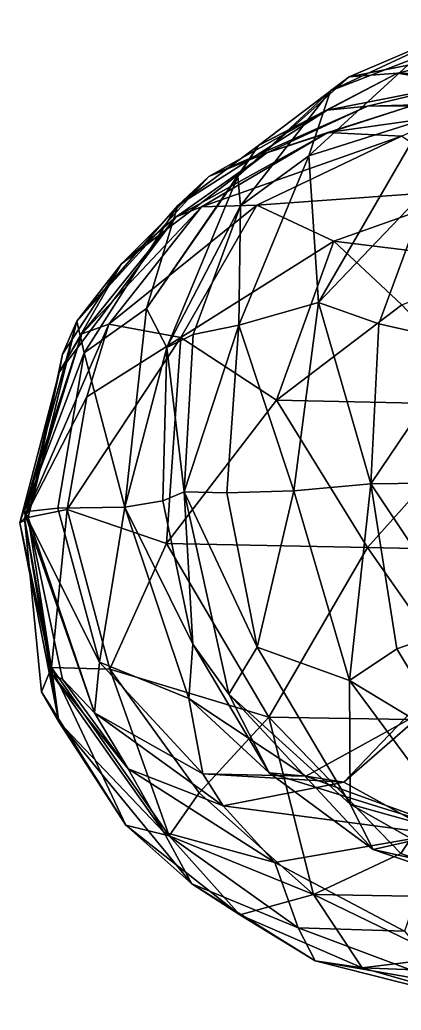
# Model space of a CAD drawing. Extents: x 373697 to 374058, y 6959904 to 6960301.
# Drawn here: x 373921.92 to 373932.43, y 6960066.12 to 6960093.42 of the extents above; entities that cross this region are included whole.
import ezdxf

# ---------------------------------------------------------------- set-up
doc = ezdxf.new("R2010")
doc.units = 0
doc.layers.add('Bht_Fk', color=7, linetype='CONTINUOUS')

msp = doc.modelspace()

# ---------------------------------------------------------------- linework, layer by layer
at = {"layer": 'Bht_Fk'}
for points in [[(373934.68, 6960093.418, 171.148), (373932.833, 6960092.374, 172.302), (373930.484, 6960091.457, 169.897)], [(373930.484, 6960091.457, 169.897), (373930.998, 6960091.842, 168.283), (373934.68, 6960093.418, 171.148)], [(373930.998, 6960091.842, 168.283), (373936.36, 6960092.905, 169.913), (373934.68, 6960093.418, 171.148)], [(373930.998, 6960091.842, 168.283), (373932.33, 6960091.946, 167.013), (373936.36, 6960092.905, 169.913)], [(373932.33, 6960091.946, 167.013), (373938.106, 6960091.742, 168.682), (373936.36, 6960092.905, 169.913)], [(373932.833, 6960092.374, 172.302), (373929.891, 6960089.667, 171.348), (373930.484, 6960091.457, 169.897)], [(373932.833, 6960092.374, 172.302), (373933.084, 6960090.683, 174.264), (373929.891, 6960089.667, 171.348)], [(373932.33, 6960091.946, 167.013), (373928.502, 6960089.953, 165.694), (373930.392, 6960090.926, 164.358)], [(373932.33, 6960091.946, 167.013), (373930.998, 6960091.842, 168.283), (373928.502, 6960089.953, 165.694)], [(373934.075, 6960091.658, 165.829), (373932.33, 6960091.946, 167.013), (373930.392, 6960090.926, 164.358)], [(373932.33, 6960091.946, 167.013), (373934.075, 6960091.658, 165.829), (373938.106, 6960091.742, 168.682)], [(373930.998, 6960091.842, 168.283), (373930.484, 6960091.457, 169.897), (373927.928, 6960089.103, 167.417)], [(373928.502, 6960089.953, 165.694), (373930.998, 6960091.842, 168.283), (373927.928, 6960089.103, 167.417)], [(373931.508, 6960091.037, 163.409), (373934.075, 6960091.658, 165.829), (373930.392, 6960090.926, 164.358)], [(373935.819, 6960091.156, 164.641), (373934.075, 6960091.658, 165.829), (373931.508, 6960091.037, 163.409)], [(373930.484, 6960091.457, 169.897), (373928.004, 6960088.291, 169.102), (373927.928, 6960089.103, 167.417)], [(373929.891, 6960089.667, 171.348), (373928.004, 6960088.291, 169.102), (373930.484, 6960091.457, 169.897)], [(373935.819, 6960091.156, 164.641), (373931.508, 6960091.037, 163.409), (373932.721, 6960091.05, 162.449)], [(373928.502, 6960089.953, 165.694), (373926.278, 6960088.303, 163.618), (373930.392, 6960090.926, 164.358)], [(373930.392, 6960090.926, 164.358), (373926.278, 6960088.303, 163.618), (373927.132, 6960089.098, 162.175)], [(373931.508, 6960091.037, 163.409), (373930.392, 6960090.926, 164.358), (373927.132, 6960089.098, 162.175)], [(373928.726, 6960089.751, 160.914), (373931.508, 6960091.037, 163.409), (373927.132, 6960089.098, 162.175)], [(373928.726, 6960089.751, 160.914), (373930.411, 6960090.314, 159.741), (373932.721, 6960091.05, 162.449)], [(373932.721, 6960091.05, 162.449), (373931.508, 6960091.037, 163.409), (373928.726, 6960089.751, 160.914)], [(373930.411, 6960090.314, 159.741), (373933.671, 6960090.77, 160.893), (373932.721, 6960091.05, 162.449)], [(373929.891, 6960089.667, 171.348), (373933.084, 6960090.683, 174.264), (373930.149, 6960085.624, 173.308)], [(373933.084, 6960090.683, 174.264), (373933.205, 6960088.817, 175.396), (373930.149, 6960085.624, 173.308)], [(373932.442, 6960090.214, 158.631), (373933.671, 6960090.77, 160.893), (373930.411, 6960090.314, 159.741)], [(373928.726, 6960089.751, 160.914), (373926.231, 6960087.992, 158.732), (373930.411, 6960090.314, 159.741)], [(373926.923, 6960088.265, 156.878), (373930.411, 6960090.314, 159.741), (373926.231, 6960087.992, 158.732)], [(373930.411, 6960090.314, 159.741), (373926.923, 6960088.265, 156.878), (373932.442, 6960090.214, 158.631)], [(373932.442, 6960090.214, 158.631), (373926.923, 6960088.265, 156.878), (373928.457, 6960088.313, 155.656)], [(373928.457, 6960088.313, 155.656), (373934.619, 6960088.751, 157.389), (373932.442, 6960090.214, 158.631)], [(373927.132, 6960089.098, 162.175), (373924.72, 6960086.689, 159.657), (373928.726, 6960089.751, 160.914)], [(373926.231, 6960087.992, 158.732), (373928.726, 6960089.751, 160.914), (373924.72, 6960086.689, 159.657)], [(373928.502, 6960089.953, 165.694), (373927.928, 6960089.103, 167.417), (373925.412, 6960085.461, 164.899)], [(373926.278, 6960088.303, 163.618), (373928.502, 6960089.953, 165.694), (373925.412, 6960085.461, 164.899)], [(373927.958, 6960084.999, 170.707), (373929.891, 6960089.667, 171.348), (373930.149, 6960085.624, 173.308)], [(373929.891, 6960089.667, 171.348), (373927.958, 6960084.999, 170.707), (373928.004, 6960088.291, 169.102)], [(373927.132, 6960089.098, 162.175), (373923.488, 6960085.109, 160.595), (373924.72, 6960086.689, 159.657)], [(373927.132, 6960089.098, 162.175), (373926.278, 6960088.303, 163.618), (373923.488, 6960085.109, 160.595)], [(373927.928, 6960089.103, 167.417), (373925.969, 6960084.388, 166.684), (373925.412, 6960085.461, 164.899)], [(373928.004, 6960088.291, 169.102), (373925.969, 6960084.388, 166.684), (373927.928, 6960089.103, 167.417)], [(373928.457, 6960088.313, 155.656), (373930.574, 6960087.321, 154.838), (373934.619, 6960088.751, 157.389)], [(373933.205, 6960088.817, 175.396), (373931.818, 6960085.042, 175.186), (373930.149, 6960085.624, 173.308)], [(373930.574, 6960087.321, 154.838), (373935.433, 6960086.716, 156.183), (373934.619, 6960088.751, 157.389)], [(373931.818, 6960085.042, 175.186), (373933.205, 6960088.817, 175.396), (373934.207, 6960084.495, 177.328)], [(373923.488, 6960085.109, 160.595), (373926.278, 6960088.303, 163.618), (373923.689, 6960084.237, 162.679)], [(373926.923, 6960088.265, 156.878), (373926.231, 6960087.992, 158.732), (373923.629, 6960084.765, 155.915)], [(373924.374, 6960085.028, 154.197), (373926.923, 6960088.265, 156.878), (373923.629, 6960084.765, 155.915)], [(373923.689, 6960084.237, 162.679), (373926.278, 6960088.303, 163.618), (373925.412, 6960085.461, 164.899)], [(373928.457, 6960088.313, 155.656), (373926.923, 6960088.265, 156.878), (373924.374, 6960085.028, 154.197)], [(373924.374, 6960085.028, 154.197), (373926.36, 6960084.661, 152.899), (373928.457, 6960088.313, 155.656)], [(373925.969, 6960084.388, 166.684), (373928.004, 6960088.291, 169.102), (373926.699, 6960084.748, 168.634)], [(373926.36, 6960084.661, 152.899), (373930.574, 6960087.321, 154.838), (373928.457, 6960088.313, 155.656)], [(373928.004, 6960088.291, 169.102), (373927.958, 6960084.999, 170.707), (373926.699, 6960084.748, 168.634)], [(373922.998, 6960083.707, 157.392), (373926.231, 6960087.992, 158.732), (373924.72, 6960086.689, 159.657)], [(373926.231, 6960087.992, 158.732), (373922.998, 6960083.707, 157.392), (373923.629, 6960084.765, 155.915)], [(373926.36, 6960084.661, 152.899), (373928.995, 6960082.93, 152.458), (373930.574, 6960087.321, 154.838)], [(373928.995, 6960082.93, 152.458), (373932.454, 6960085.565, 154.313), (373930.574, 6960087.321, 154.838)], [(373930.574, 6960087.321, 154.838), (373932.454, 6960085.565, 154.313), (373935.433, 6960086.716, 156.183)], [(373923.09, 6960084.198, 159.123), (373922.998, 6960083.707, 157.392), (373924.72, 6960086.689, 159.657)], [(373923.09, 6960084.198, 159.123), (373924.72, 6960086.689, 159.657), (373923.488, 6960085.109, 160.595)], [(373929.469, 6960080.432, 172.748), (373927.958, 6960084.999, 170.707), (373930.149, 6960085.624, 173.308)], [(373931.593, 6960080.631, 175.143), (373929.469, 6960080.432, 172.748), (373930.149, 6960085.624, 173.308)], [(373931.818, 6960085.042, 175.186), (373931.593, 6960080.631, 175.143), (373930.149, 6960085.624, 173.308)], [(373923.689, 6960084.237, 162.679), (373925.412, 6960085.461, 164.899), (373924.815, 6960079.988, 164.607)], [(373924.815, 6960079.988, 164.607), (373925.412, 6960085.461, 164.899), (373925.969, 6960084.388, 166.684)], [(373928.995, 6960082.93, 152.458), (373935.026, 6960082.809, 154.269), (373932.454, 6960085.565, 154.313)], [(373922.04, 6960079.854, 160.389), (373923.488, 6960085.109, 160.595), (373923.689, 6960084.237, 162.679)], [(373922.04, 6960079.854, 160.389), (373922.143, 6960079.697, 158.569), (373923.488, 6960085.109, 160.595)], [(373922.143, 6960079.697, 158.569), (373923.09, 6960084.198, 159.123), (373923.488, 6960085.109, 160.595)], [(373922.046, 6960079.681, 153.39), (373924.374, 6960085.028, 154.197), (373923.629, 6960084.765, 155.915)], [(373923.766, 6960083.022, 152.79), (373924.374, 6960085.028, 154.197), (373922.046, 6960079.681, 153.39)], [(373923.766, 6960083.022, 152.79), (373926.36, 6960084.661, 152.899), (373924.374, 6960085.028, 154.197)], [(373926.699, 6960084.748, 168.634), (373927.958, 6960084.999, 170.707), (373926.447, 6960080.412, 168.5)], [(373927.958, 6960084.999, 170.707), (373927.623, 6960080.379, 170.475), (373926.447, 6960080.412, 168.5)], [(373927.958, 6960084.999, 170.707), (373929.469, 6960080.432, 172.748), (373927.623, 6960080.379, 170.475)], [(373931.818, 6960085.042, 175.186), (373934.207, 6960084.495, 177.328), (373931.593, 6960080.631, 175.143)], [(373921.916, 6960079.555, 155.221), (373923.629, 6960084.765, 155.915), (373922.998, 6960083.707, 157.392)], [(373921.916, 6960079.555, 155.221), (373922.046, 6960079.681, 153.39), (373923.629, 6960084.765, 155.915)], [(373926.36, 6960084.661, 152.899), (373923.219, 6960079.919, 151.79), (373925.966, 6960078.987, 151.258)], [(373926.36, 6960084.661, 152.899), (373923.766, 6960083.022, 152.79), (373923.219, 6960079.919, 151.79)], [(373925.966, 6960078.987, 151.258), (373928.995, 6960082.93, 152.458), (373926.36, 6960084.661, 152.899)], [(373925.969, 6960084.388, 166.684), (373926.699, 6960084.748, 168.634), (373926.447, 6960080.412, 168.5)], [(373925.86, 6960080.163, 166.58), (373924.815, 6960079.988, 164.607), (373925.969, 6960084.388, 166.684)], [(373925.86, 6960080.163, 166.58), (373925.969, 6960084.388, 166.684), (373926.447, 6960080.412, 168.5)], [(373931.593, 6960080.631, 175.143), (373934.207, 6960084.495, 177.328), (373933.854, 6960080.66, 177.345)], [(373922.968, 6960079.961, 162.361), (373922.04, 6960079.854, 160.389), (373923.689, 6960084.237, 162.679)], [(373922.998, 6960083.707, 157.392), (373923.09, 6960084.198, 159.123), (373922.143, 6960079.697, 158.569)], [(373923.689, 6960084.237, 162.679), (373924.815, 6960079.988, 164.607), (373922.968, 6960079.961, 162.361)], [(373922.042, 6960079.615, 157.009), (373921.916, 6960079.555, 155.221), (373922.998, 6960083.707, 157.392)], [(373922.042, 6960079.615, 157.009), (373922.998, 6960083.707, 157.392), (373922.143, 6960079.697, 158.569)], [(373923.219, 6960079.919, 151.79), (373923.766, 6960083.022, 152.79), (373922.046, 6960079.681, 153.39)], [(373928.995, 6960082.93, 152.458), (373925.966, 6960078.987, 151.258), (373931.506, 6960078.878, 152.304)], [(373928.995, 6960082.93, 152.458), (373931.506, 6960078.878, 152.304), (373935.026, 6960082.809, 154.269)], [(373935.026, 6960082.809, 154.269), (373931.506, 6960078.878, 152.304), (373937.672, 6960078.748, 154.538)], [(373931.009, 6960075.204, 173.336), (373929.469, 6960080.432, 172.748), (373931.593, 6960080.631, 175.143)], [(373931.009, 6960075.204, 173.336), (373931.593, 6960080.631, 175.143), (373932.309, 6960076.084, 175.088)], [(373934.202, 6960076.736, 177.118), (373931.593, 6960080.631, 175.143), (373933.854, 6960080.66, 177.345)], [(373931.593, 6960080.631, 175.143), (373934.202, 6960076.736, 177.118), (373932.309, 6960076.084, 175.088)], [(373926.69, 6960076.211, 166.939), (373924.815, 6960079.988, 164.607), (373925.86, 6960080.163, 166.58)], [(373926.69, 6960076.211, 166.939), (373925.86, 6960080.163, 166.58), (373926.447, 6960080.412, 168.5)], [(373928.462, 6960076.129, 170.652), (373927.682, 6960074.835, 168.652), (373926.447, 6960080.412, 168.5)], [(373927.623, 6960080.379, 170.475), (373928.462, 6960076.129, 170.652), (373926.447, 6960080.412, 168.5)], [(373927.682, 6960074.835, 168.652), (373926.69, 6960076.211, 166.939), (373926.447, 6960080.412, 168.5)], [(373927.623, 6960080.379, 170.475), (373929.469, 6960080.432, 172.748), (373928.462, 6960076.129, 170.652)], [(373929.469, 6960080.432, 172.748), (373931.009, 6960075.204, 173.336), (373928.462, 6960076.129, 170.652)], [(373924.111, 6960075.71, 162.628), (373922.04, 6960079.854, 160.389), (373922.968, 6960079.961, 162.361)], [(373922.786, 6960075.568, 152.31), (373923.219, 6960079.919, 151.79), (373922.046, 6960079.681, 153.39)], [(373924.401, 6960075.516, 151.403), (373923.219, 6960079.919, 151.79), (373922.786, 6960075.568, 152.31)], [(373922.968, 6960079.961, 162.361), (373924.815, 6960079.988, 164.607), (373924.111, 6960075.71, 162.628)], [(373923.219, 6960079.919, 151.79), (373924.401, 6960075.516, 151.403), (373925.966, 6960078.987, 151.258)], [(373926.575, 6960074.708, 165.057), (373924.111, 6960075.71, 162.628), (373924.815, 6960079.988, 164.607)], [(373924.815, 6960079.988, 164.607), (373926.69, 6960076.211, 166.939), (373926.575, 6960074.708, 165.057)], [(373922.046, 6960079.681, 153.39), (373921.916, 6960079.555, 155.221), (373922.992, 6960074.07, 155.056)], [(373922.818, 6960075.363, 157.141), (373921.916, 6960079.555, 155.221), (373922.042, 6960079.615, 157.009)], [(373923.98, 6960074.314, 160.701), (373922.04, 6960079.854, 160.389), (373924.111, 6960075.71, 162.628)], [(373922.143, 6960079.697, 158.569), (373922.04, 6960079.854, 160.389), (373923.98, 6960074.314, 160.701)], [(373922.818, 6960075.363, 157.141), (373922.042, 6960079.615, 157.009), (373922.143, 6960079.697, 158.569)], [(373922.511, 6960074.896, 153.633), (373922.046, 6960079.681, 153.39), (373922.992, 6960074.07, 155.056)], [(373922.786, 6960075.568, 152.31), (373922.046, 6960079.681, 153.39), (373922.511, 6960074.896, 153.633)], [(373923.098, 6960075.245, 158.888), (373922.143, 6960079.697, 158.569), (373923.98, 6960074.314, 160.701)], [(373923.098, 6960075.245, 158.888), (373922.818, 6960075.363, 157.141), (373922.143, 6960079.697, 158.569)], [(373922.818, 6960075.363, 157.141), (373922.992, 6960074.07, 155.056), (373921.916, 6960079.555, 155.221)], [(373924.401, 6960075.516, 151.403), (373928.782, 6960074.195, 151.848), (373925.966, 6960078.987, 151.258)], [(373925.966, 6960078.987, 151.258), (373928.782, 6960074.195, 151.848), (373931.506, 6960078.878, 152.304)], [(373928.782, 6960074.195, 151.848), (373934.851, 6960074.095, 153.543), (373931.506, 6960078.878, 152.304)], [(373931.506, 6960078.878, 152.304), (373934.851, 6960074.095, 153.543), (373937.672, 6960078.748, 154.538)], [(373933.886, 6960073.474, 175.471), (373932.309, 6960076.084, 175.088), (373934.202, 6960076.736, 177.118)], [(373926.575, 6960074.708, 165.057), (373926.69, 6960076.211, 166.939), (373928.797, 6960072.665, 167.527)], [(373927.682, 6960074.835, 168.652), (373928.797, 6960072.665, 167.527), (373926.69, 6960076.211, 166.939)], [(373928.462, 6960076.129, 170.652), (373931.028, 6960071.801, 171.267), (373927.682, 6960074.835, 168.652)], [(373931.009, 6960075.204, 173.336), (373931.028, 6960071.801, 171.267), (373928.462, 6960076.129, 170.652)], [(373931.009, 6960075.204, 173.336), (373932.309, 6960076.084, 175.088), (373933.886, 6960073.474, 175.471)], [(373933.173, 6960074.43, 166.592), (373934.2, 6960075.9, 165.525), (373930.848, 6960072.408, 164.13)], [(373930.848, 6960072.408, 164.13), (373934.2, 6960075.9, 165.525), (373933.452, 6960070.972, 163.317)], [(373922.786, 6960075.568, 152.31), (373922.511, 6960074.896, 153.633), (373924.844, 6960071.221, 154.204)], [(373926.032, 6960070.922, 153.129), (373922.786, 6960075.568, 152.31), (373924.844, 6960071.221, 154.204)], [(373926.032, 6960070.922, 153.129), (373924.401, 6960075.516, 151.403), (373922.786, 6960075.568, 152.31)], [(373923.98, 6960074.314, 160.701), (373924.111, 6960075.71, 162.628), (373926.96, 6960072.638, 163.31)], [(373926.96, 6960072.638, 163.31), (373924.111, 6960075.71, 162.628), (373926.575, 6960074.708, 165.057)], [(373924.909, 6960072.775, 159.341), (373922.818, 6960075.363, 157.141), (373923.098, 6960075.245, 158.888)], [(373925.89, 6960071.029, 157.871), (373922.818, 6960075.363, 157.141), (373924.909, 6960072.775, 159.341)], [(373925.89, 6960071.029, 157.871), (373922.992, 6960074.07, 155.056), (373922.818, 6960075.363, 157.141)], [(373924.401, 6960075.516, 151.403), (373926.864, 6960072.107, 152.15), (373928.782, 6960074.195, 151.848)], [(373926.032, 6960070.922, 153.129), (373926.864, 6960072.107, 152.15), (373924.401, 6960075.516, 151.403)], [(373924.909, 6960072.775, 159.341), (373923.098, 6960075.245, 158.888), (373923.98, 6960074.314, 160.701)], [(373934.192, 6960070.919, 173.855), (373931.009, 6960075.204, 173.336), (373933.886, 6960073.474, 175.471)], [(373934.192, 6960070.919, 173.855), (373931.028, 6960071.801, 171.267), (373931.009, 6960075.204, 173.336)], [(373924.844, 6960071.221, 154.204), (373922.511, 6960074.896, 153.633), (373922.992, 6960074.07, 155.056)], [(373928.797, 6960072.665, 167.527), (373929.805, 6960072.572, 165.792), (373926.575, 6960074.708, 165.057)], [(373929.805, 6960072.572, 165.792), (373926.96, 6960072.638, 163.31), (373926.575, 6960074.708, 165.057)], [(373931.028, 6960071.801, 171.267), (373931.658, 6960070.547, 169.579), (373927.682, 6960074.835, 168.652)], [(373931.658, 6960070.547, 169.579), (373928.797, 6960072.665, 167.527), (373927.682, 6960074.835, 168.652)], [(373929.805, 6960072.572, 165.792), (373933.173, 6960074.43, 166.592), (373930.848, 6960072.408, 164.13)], [(373933.173, 6960074.43, 166.592), (373929.805, 6960072.572, 165.792), (373933.941, 6960071.064, 168.644)], [(373926.96, 6960072.638, 163.31), (373927.529, 6960071.751, 161.762), (373923.98, 6960074.314, 160.701)], [(373927.529, 6960071.751, 161.762), (373924.909, 6960072.775, 159.341), (373923.98, 6960074.314, 160.701)], [(373926.864, 6960072.107, 152.15), (373930.014, 6960069.313, 153.718), (373928.782, 6960074.195, 151.848)], [(373928.782, 6960074.195, 151.848), (373932.426, 6960070.437, 153.633), (373934.851, 6960074.095, 153.543)], [(373930.014, 6960069.313, 153.718), (373932.426, 6960070.437, 153.633), (373928.782, 6960074.195, 151.848)], [(373922.992, 6960074.07, 155.056), (373925.89, 6960071.029, 157.871), (373926.657, 6960069.601, 156.28)], [(373926.657, 6960069.601, 156.28), (373924.844, 6960071.221, 154.204), (373922.992, 6960074.07, 155.056)], [(373932.426, 6960070.437, 153.633), (373935.961, 6960069.208, 155.415), (373934.851, 6960074.095, 153.543)], [(373928.952, 6960070.187, 160.517), (373924.909, 6960072.775, 159.341), (373927.529, 6960071.751, 161.762)], [(373925.89, 6960071.029, 157.871), (373924.909, 6960072.775, 159.341), (373928.952, 6960070.187, 160.517)], [(373926.96, 6960072.638, 163.31), (373929.805, 6960072.572, 165.792), (373930.848, 6960072.408, 164.13)], [(373930.848, 6960072.408, 164.13), (373927.529, 6960071.751, 161.762), (373926.96, 6960072.638, 163.31)], [(373931.658, 6960070.547, 169.579), (373933.941, 6960071.064, 168.644), (373928.797, 6960072.665, 167.527)], [(373929.805, 6960072.572, 165.792), (373928.797, 6960072.665, 167.527), (373933.941, 6960071.064, 168.644)], [(373930.848, 6960072.408, 164.13), (373933.452, 6960070.972, 163.317), (373927.529, 6960071.751, 161.762)], [(373926.864, 6960072.107, 152.15), (373926.032, 6960070.922, 153.129), (373930.014, 6960069.313, 153.718)], [(373933.452, 6960070.972, 163.317), (373928.952, 6960070.187, 160.517), (373927.529, 6960071.751, 161.762)], [(373931.028, 6960071.801, 171.267), (373935.669, 6960069.177, 172.482), (373931.658, 6960070.547, 169.579)], [(373935.669, 6960069.177, 172.482), (373931.028, 6960071.801, 171.267), (373934.192, 6960070.919, 173.855)], [(373927.986, 6960068.748, 154.737), (373924.844, 6960071.221, 154.204), (373926.657, 6960069.601, 156.28)], [(373927.986, 6960068.748, 154.737), (373926.032, 6960070.922, 153.129), (373924.844, 6960071.221, 154.204)], [(373929.59, 6960068.393, 158.874), (373925.89, 6960071.029, 157.871), (373928.952, 6960070.187, 160.517)], [(373926.657, 6960069.601, 156.28), (373925.89, 6960071.029, 157.871), (373929.59, 6960068.393, 158.874)], [(373930.014, 6960069.313, 153.718), (373926.032, 6960070.922, 153.129), (373927.986, 6960068.748, 154.737)], [(373928.952, 6960070.187, 160.517), (373933.452, 6960070.972, 163.317), (373932.521, 6960068.303, 161.011)], [(373937.643, 6960069.21, 171.153), (373933.941, 6960071.064, 168.644), (373931.658, 6960070.547, 169.579)], [(373935.961, 6960069.208, 155.415), (373932.426, 6960070.437, 153.633), (373930.014, 6960069.313, 153.718)], [(373935.669, 6960069.177, 172.482), (373937.643, 6960069.21, 171.153), (373931.658, 6960070.547, 169.579)], [(373932.521, 6960068.303, 161.011), (373929.59, 6960068.393, 158.874), (373928.952, 6960070.187, 160.517)], [(373926.657, 6960069.601, 156.28), (373929.59, 6960068.393, 158.874), (373930.063, 6960067.485, 157.257)], [(373930.063, 6960067.485, 157.257), (373927.986, 6960068.748, 154.737), (373926.657, 6960069.601, 156.28)], [(373931.361, 6960067.291, 155.877), (373930.014, 6960069.313, 153.718), (373927.986, 6960068.748, 154.737)], [(373930.014, 6960069.313, 153.718), (373933.62, 6960067.56, 155.618), (373935.961, 6960069.208, 155.415)], [(373930.014, 6960069.313, 153.718), (373931.361, 6960067.291, 155.877), (373933.62, 6960067.56, 155.618)], [(373931.361, 6960067.291, 155.877), (373927.986, 6960068.748, 154.737), (373930.063, 6960067.485, 157.257)], [(373933.746, 6960066.839, 160.045), (373929.59, 6960068.393, 158.874), (373932.521, 6960068.303, 161.011)], [(373933.746, 6960066.839, 160.045), (373930.063, 6960067.485, 157.257), (373929.59, 6960068.393, 158.874)], [(373935.439, 6960066.121, 158.794), (373930.063, 6960067.485, 157.257), (373933.746, 6960066.839, 160.045)], [(373935.439, 6960066.121, 158.794), (373931.361, 6960067.291, 155.877), (373930.063, 6960067.485, 157.257)], [(373937.098, 6960067.069, 157.52), (373933.62, 6960067.56, 155.618), (373931.361, 6960067.291, 155.877)], [(373937.098, 6960067.069, 157.52), (373931.361, 6960067.291, 155.877), (373935.439, 6960066.121, 158.794)]]:
    msp.add_3dface(points, dxfattribs=at)

doc.saveas('drawing.dxf')
